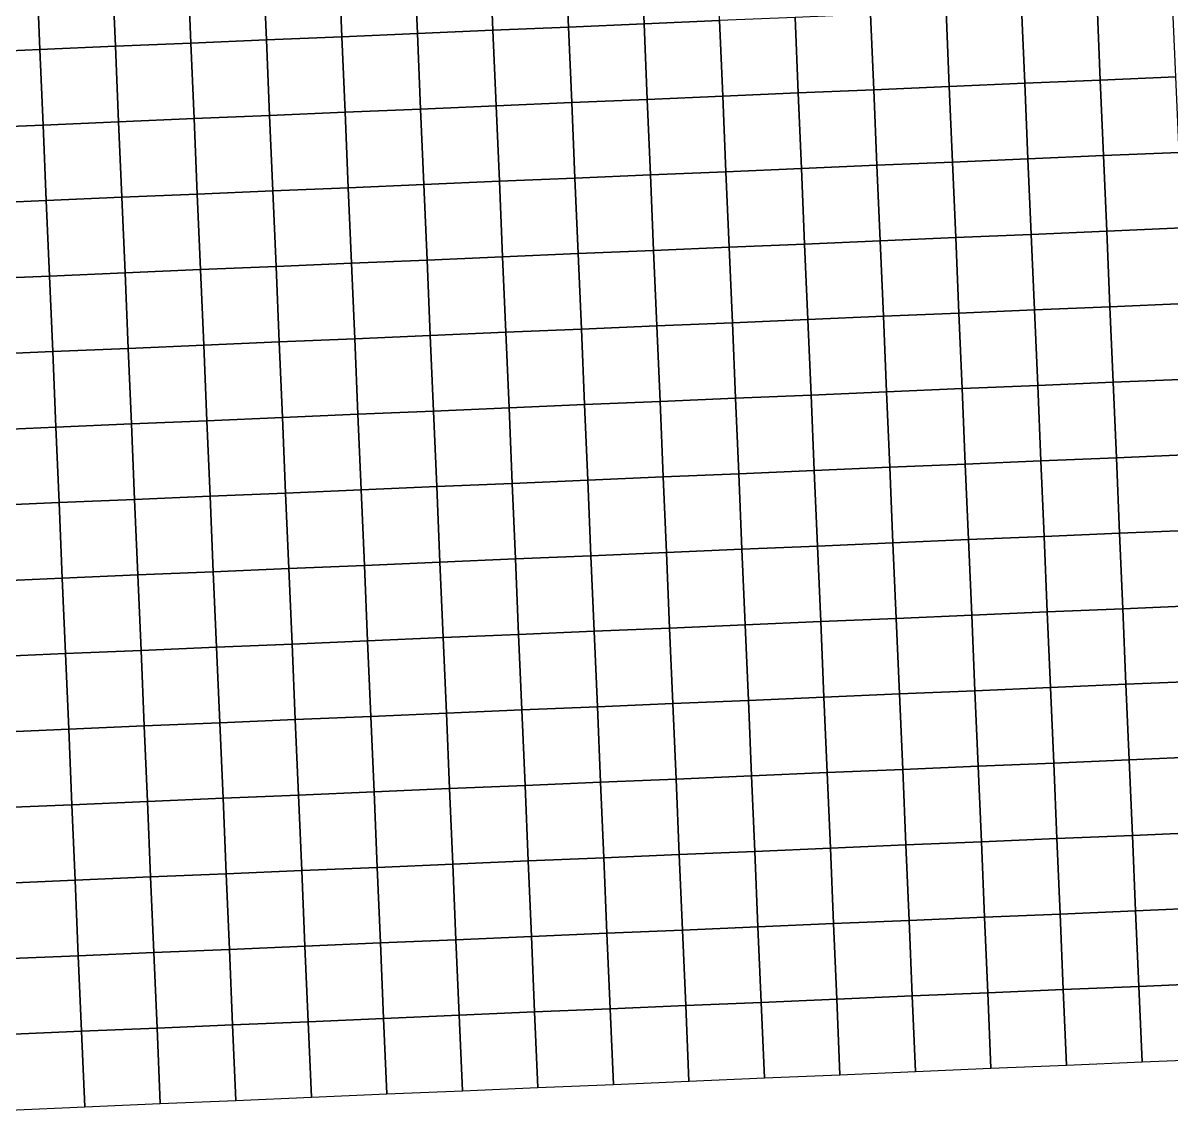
# Model space of a CAD drawing. Header units: metres. Extents: x -1.45 to 4.67, y -5.91 to -2.66.
# Drawn here: x 0.096 to 1.615, y -5.853 to -4.415 of the extents above; entities that cross this region are included whole.
import ezdxf

# ---------------------------------------------------------------- set-up
doc = ezdxf.new("R2010")
doc.units = ezdxf.units.M

msp = doc.modelspace()

# ---------------------------------------------------------------- linework, layer by layer
at = {"layer": 'B1_v2'}
for points in [[(0.9137, -4.3161, -0.6165), (0.918, -4.416, -0.6362), (1.0179, -4.4118, -0.6386), (1.0137, -4.3119, -0.6158)], [(0.5141, -4.3331, -0.6431), (0.5184, -4.433, -0.659), (0.6183, -4.4288, -0.6509), (0.614, -4.3288, -0.6341)], [(0.614, -4.3288, -0.6341), (0.6183, -4.4288, -0.6509), (0.7182, -4.4245, -0.6441), (0.7139, -4.3246, -0.6266)], [(0.7139, -4.3246, -0.6266), (0.7182, -4.4245, -0.6441), (0.8181, -4.4203, -0.6386), (0.8138, -4.3204, -0.6209)], [(0.8138, -4.3204, -0.6209), (0.8181, -4.4203, -0.6386), (0.918, -4.416, -0.6362), (0.9137, -4.3161, -0.6165)], [(0.2144, -4.3458, -0.6805), (0.2186, -4.4457, -0.6953), (0.3185, -4.4415, -0.6847), (0.3143, -4.3416, -0.6692)], [(0.3143, -4.3416, -0.6692), (0.3185, -4.4415, -0.6847), (0.4184, -4.4372, -0.6702), (0.4142, -4.3373, -0.6547)], [(0.4142, -4.3373, -0.6547), (0.4184, -4.4372, -0.6702), (0.5184, -4.433, -0.659), (0.5141, -4.3331, -0.6431)], [(0.0146, -4.3543, -0.705), (0.0188, -4.4542, -0.7167), (0.1187, -4.45, -0.7088), (0.1145, -4.3501, -0.6943)], [(0.1145, -4.3501, -0.6943), (0.1187, -4.45, -0.7088), (0.2186, -4.4457, -0.6953), (0.2144, -4.3458, -0.6805)], [(1.5175, -4.3906, -0.6958), (1.5217, -4.4905, -0.7072), (1.6216, -4.4862, -0.7118), (1.6174, -4.3863, -0.7013)], [(1.1178, -4.4075, -0.6434), (1.1221, -4.5074, -0.6674), (1.222, -4.5032, -0.6745), (1.2177, -4.4033, -0.6543)], [(1.2177, -4.4033, -0.6543), (1.222, -4.5032, -0.6745), (1.3219, -4.499, -0.6852), (1.3176, -4.399, -0.6677)], [(1.3176, -4.399, -0.6677), (1.3219, -4.499, -0.6852), (1.4218, -4.4947, -0.6982), (1.4175, -4.3948, -0.6845)], [(1.4175, -4.3948, -0.6845), (1.4218, -4.4947, -0.6982), (1.5217, -4.4905, -0.7072), (1.5175, -4.3906, -0.6958)], [(0.8181, -4.4203, -0.6386), (0.8223, -4.5202, -0.658), (0.9222, -4.5159, -0.6585), (0.918, -4.416, -0.6362)], [(0.918, -4.416, -0.6362), (0.9222, -4.5159, -0.6585), (1.0221, -4.5117, -0.6634), (1.0179, -4.4118, -0.6386)], [(1.0179, -4.4118, -0.6386), (1.0221, -4.5117, -0.6634), (1.1221, -4.5074, -0.6674), (1.1178, -4.4075, -0.6434)], [(0.4184, -4.4372, -0.6702), (0.4227, -4.5371, -0.6851), (0.5226, -4.5329, -0.6748), (0.5184, -4.433, -0.659)], [(0.5184, -4.433, -0.659), (0.5226, -4.5329, -0.6748), (0.6225, -4.5287, -0.6685), (0.6183, -4.4288, -0.6509)], [(0.6183, -4.4288, -0.6509), (0.6225, -4.5287, -0.6685), (0.7224, -4.5244, -0.6622), (0.7182, -4.4245, -0.6441)], [(0.7182, -4.4245, -0.6441), (0.7224, -4.5244, -0.6622), (0.8223, -4.5202, -0.658), (0.8181, -4.4203, -0.6386)], [(0.0188, -4.4542, -0.7167), (0.023, -4.5541, -0.7282), (0.123, -4.5499, -0.7225), (0.1187, -4.45, -0.7088)], [(0.1187, -4.45, -0.7088), (0.123, -4.5499, -0.7225), (0.2229, -4.5456, -0.7106), (0.2186, -4.4457, -0.6953)], [(0.2186, -4.4457, -0.6953), (0.2229, -4.5456, -0.7106), (0.3228, -4.5414, -0.6997), (0.3185, -4.4415, -0.6847)], [(0.3185, -4.4415, -0.6847), (0.3228, -4.5414, -0.6997), (0.4227, -4.5371, -0.6851), (0.4184, -4.4372, -0.6702)], [(1.3219, -4.499, -0.6852), (1.3261, -4.5989, -0.7006), (1.426, -4.5946, -0.7105), (1.4218, -4.4947, -0.6982)], [(1.4218, -4.4947, -0.6982), (1.426, -4.5946, -0.7105), (1.5259, -4.5904, -0.7177), (1.5217, -4.4905, -0.7072)], [(1.5217, -4.4905, -0.7072), (1.5259, -4.5904, -0.7177), (1.6258, -4.5861, -0.7212), (1.6216, -4.4862, -0.7118)], [(1.0221, -4.5117, -0.6634), (1.0264, -4.6116, -0.6861), (1.1263, -4.6074, -0.6882), (1.1221, -4.5074, -0.6674)], [(1.1221, -4.5074, -0.6674), (1.1263, -4.6074, -0.6882), (1.2262, -4.6031, -0.6926), (1.222, -4.5032, -0.6745)], [(1.222, -4.5032, -0.6745), (1.2262, -4.6031, -0.6926), (1.3261, -4.5989, -0.7006), (1.3219, -4.499, -0.6852)], [(0.6225, -4.5287, -0.6685), (0.6267, -4.6286, -0.6851), (0.7267, -4.6243, -0.6798), (0.7224, -4.5244, -0.6622)], [(0.7224, -4.5244, -0.6622), (0.7267, -4.6243, -0.6798), (0.8266, -4.6201, -0.6773), (0.8223, -4.5202, -0.658)], [(0.8223, -4.5202, -0.658), (0.8266, -4.6201, -0.6773), (0.9265, -4.6158, -0.6804), (0.9222, -4.5159, -0.6585)], [(0.9222, -4.5159, -0.6585), (0.9265, -4.6158, -0.6804), (1.0264, -4.6116, -0.6861), (1.0221, -4.5117, -0.6634)], [(0.2229, -4.5456, -0.7106), (0.2271, -4.6455, -0.7261), (0.327, -4.6413, -0.7148), (0.3228, -4.5414, -0.6997)], [(0.3228, -4.5414, -0.6997), (0.327, -4.6413, -0.7148), (0.4269, -4.6371, -0.6995), (0.4227, -4.5371, -0.6851)], [(0.4227, -4.5371, -0.6851), (0.4269, -4.6371, -0.6995), (0.5268, -4.6328, -0.6911), (0.5226, -4.5329, -0.6748)], [(0.5226, -4.5329, -0.6748), (0.5268, -4.6328, -0.6911), (0.6267, -4.6286, -0.6851), (0.6225, -4.5287, -0.6685)], [(0.023, -4.5541, -0.7282), (0.0273, -4.654, -0.7423), (0.1272, -4.6498, -0.7374), (0.123, -4.5499, -0.7225)], [(0.123, -4.5499, -0.7225), (0.1272, -4.6498, -0.7374), (0.2271, -4.6455, -0.7261), (0.2229, -4.5456, -0.7106)], [(1.5259, -4.5904, -0.7177), (1.5302, -4.6903, -0.7294), (1.6301, -4.686, -0.7329), (1.6258, -4.5861, -0.7212)], [(1.2262, -4.6031, -0.6926), (1.2305, -4.703, -0.7112), (1.3304, -4.6988, -0.7163), (1.3261, -4.5989, -0.7006)], [(1.3261, -4.5989, -0.7006), (1.3304, -4.6988, -0.7163), (1.4303, -4.6945, -0.7215), (1.426, -4.5946, -0.7105)], [(1.426, -4.5946, -0.7105), (1.4303, -4.6945, -0.7215), (1.5302, -4.6903, -0.7294), (1.5259, -4.5904, -0.7177)], [(0.8266, -4.6201, -0.6773), (0.8308, -4.72, -0.6959), (0.9307, -4.7157, -0.7014), (0.9265, -4.6158, -0.6804)], [(0.9265, -4.6158, -0.6804), (0.9307, -4.7157, -0.7014), (1.0306, -4.7115, -0.7066), (1.0264, -4.6116, -0.6861)], [(1.0264, -4.6116, -0.6861), (1.0306, -4.7115, -0.7066), (1.1305, -4.7073, -0.7097), (1.1263, -4.6074, -0.6882)], [(1.1263, -4.6074, -0.6882), (1.1305, -4.7073, -0.7097), (1.2305, -4.703, -0.7112), (1.2262, -4.6031, -0.6926)], [(0.5268, -4.6328, -0.6911), (0.5311, -4.7327, -0.706), (0.631, -4.7285, -0.6997), (0.6267, -4.6286, -0.6851)], [(0.6267, -4.6286, -0.6851), (0.631, -4.7285, -0.6997), (0.7309, -4.7242, -0.6962), (0.7267, -4.6243, -0.6798)], [(0.7267, -4.6243, -0.6798), (0.7309, -4.7242, -0.6962), (0.8308, -4.72, -0.6959), (0.8266, -4.6201, -0.6773)], [(0.1272, -4.6498, -0.7374), (0.1314, -4.7497, -0.7512), (0.2314, -4.7455, -0.7414), (0.2271, -4.6455, -0.7261)], [(0.2271, -4.6455, -0.7261), (0.2314, -4.7455, -0.7414), (0.3313, -4.7412, -0.73), (0.327, -4.6413, -0.7148)], [(0.327, -4.6413, -0.7148), (0.3313, -4.7412, -0.73), (0.4312, -4.737, -0.7141), (0.4269, -4.6371, -0.6995)], [(0.4269, -4.6371, -0.6995), (0.4312, -4.737, -0.7141), (0.5311, -4.7327, -0.706), (0.5268, -4.6328, -0.6911)], [(0.0273, -4.654, -0.7423), (0.0315, -4.7539, -0.7561), (0.1314, -4.7497, -0.7512), (0.1272, -4.6498, -0.7374)], [(1.4303, -4.6945, -0.7215), (1.4345, -4.7944, -0.7346), (1.5344, -4.7902, -0.7416), (1.5302, -4.6903, -0.7294)], [(1.5302, -4.6903, -0.7294), (1.5344, -4.7902, -0.7416), (1.6343, -4.786, -0.7497), (1.6301, -4.686, -0.7329)], [(1.0306, -4.7115, -0.7066), (1.0349, -4.8114, -0.7255), (1.1348, -4.8072, -0.729), (1.1305, -4.7073, -0.7097)], [(1.1305, -4.7073, -0.7097), (1.1348, -4.8072, -0.729), (1.2347, -4.8029, -0.7297), (1.2305, -4.703, -0.7112)], [(1.2305, -4.703, -0.7112), (1.2347, -4.8029, -0.7297), (1.3346, -4.7987, -0.7326), (1.3304, -4.6988, -0.7163)], [(1.3304, -4.6988, -0.7163), (1.3346, -4.7987, -0.7326), (1.4345, -4.7944, -0.7346), (1.4303, -4.6945, -0.7215)], [(0.7309, -4.7242, -0.6962), (0.7351, -4.8241, -0.7107), (0.8351, -4.8199, -0.7124), (0.8308, -4.72, -0.6959)], [(0.8308, -4.72, -0.6959), (0.8351, -4.8199, -0.7124), (0.935, -4.8157, -0.7208), (0.9307, -4.7157, -0.7014)], [(0.9307, -4.7157, -0.7014), (0.935, -4.8157, -0.7208), (1.0349, -4.8114, -0.7255), (1.0306, -4.7115, -0.7066)], [(0.3313, -4.7412, -0.73), (0.3355, -4.8411, -0.7453), (0.4354, -4.8369, -0.7288), (0.4312, -4.737, -0.7141)], [(0.4312, -4.737, -0.7141), (0.4354, -4.8369, -0.7288), (0.5353, -4.8326, -0.7187), (0.5311, -4.7327, -0.706)], [(0.5311, -4.7327, -0.706), (0.5353, -4.8326, -0.7187), (0.6352, -4.8284, -0.7126), (0.631, -4.7285, -0.6997)], [(0.631, -4.7285, -0.6997), (0.6352, -4.8284, -0.7126), (0.7351, -4.8241, -0.7107), (0.7309, -4.7242, -0.6962)], [(0.0315, -4.7539, -0.7561), (0.0358, -4.8539, -0.7712), (0.1357, -4.8496, -0.7661), (0.1314, -4.7497, -0.7512)], [(0.1314, -4.7497, -0.7512), (0.1357, -4.8496, -0.7661), (0.2356, -4.8454, -0.7575), (0.2314, -4.7455, -0.7414)], [(0.2314, -4.7455, -0.7414), (0.2356, -4.8454, -0.7575), (0.3355, -4.8411, -0.7453), (0.3313, -4.7412, -0.73)], [(1.2347, -4.8029, -0.7297), (1.2389, -4.9028, -0.7507), (1.3389, -4.8986, -0.7505), (1.3346, -4.7987, -0.7326)], [(1.3346, -4.7987, -0.7326), (1.3389, -4.8986, -0.7505), (1.4388, -4.8943, -0.7537), (1.4345, -4.7944, -0.7346)], [(1.4345, -4.7944, -0.7346), (1.4388, -4.8943, -0.7537), (1.5387, -4.8901, -0.7602), (1.5344, -4.7902, -0.7416)], [(1.5344, -4.7902, -0.7416), (1.5387, -4.8901, -0.7602), (1.6386, -4.8859, -0.7636), (1.6343, -4.786, -0.7497)], [(0.935, -4.8157, -0.7208), (0.9392, -4.9156, -0.7382), (1.0391, -4.9113, -0.7427), (1.0349, -4.8114, -0.7255)], [(1.0349, -4.8114, -0.7255), (1.0391, -4.9113, -0.7427), (1.139, -4.9071, -0.7465), (1.1348, -4.8072, -0.729)], [(1.1348, -4.8072, -0.729), (1.139, -4.9071, -0.7465), (1.2389, -4.9028, -0.7507), (1.2347, -4.8029, -0.7297)], [(0.5353, -4.8326, -0.7187), (0.5396, -4.9325, -0.733), (0.6395, -4.9283, -0.7271), (0.6352, -4.8284, -0.7126)], [(0.6352, -4.8284, -0.7126), (0.6395, -4.9283, -0.7271), (0.7394, -4.9241, -0.7248), (0.7351, -4.8241, -0.7107)], [(0.7351, -4.8241, -0.7107), (0.7394, -4.9241, -0.7248), (0.8393, -4.9198, -0.7284), (0.8351, -4.8199, -0.7124)], [(0.8351, -4.8199, -0.7124), (0.8393, -4.9198, -0.7284), (0.9392, -4.9156, -0.7382), (0.935, -4.8157, -0.7208)], [(0.2356, -4.8454, -0.7575), (0.2398, -4.9453, -0.7747), (0.3398, -4.941, -0.7635), (0.3355, -4.8411, -0.7453)], [(0.3355, -4.8411, -0.7453), (0.3398, -4.941, -0.7635), (0.4397, -4.9368, -0.7433), (0.4354, -4.8369, -0.7288)], [(0.4354, -4.8369, -0.7288), (0.4397, -4.9368, -0.7433), (0.5396, -4.9325, -0.733), (0.5353, -4.8326, -0.7187)], [(0.0358, -4.8539, -0.7712), (0.04, -4.9538, -0.788), (0.1399, -4.9495, -0.7829), (0.1357, -4.8496, -0.7661)], [(0.1357, -4.8496, -0.7661), (0.1399, -4.9495, -0.7829), (0.2398, -4.9453, -0.7747), (0.2356, -4.8454, -0.7575)], [(1.4388, -4.8943, -0.7537), (1.443, -4.9943, -0.7748), (1.5429, -4.99, -0.7774), (1.5387, -4.8901, -0.7602)], [(1.5387, -4.8901, -0.7602), (1.5429, -4.99, -0.7774), (1.6428, -4.9858, -0.7792), (1.6386, -4.8859, -0.7636)], [(1.139, -4.9071, -0.7465), (1.1433, -5.007, -0.7647), (1.2432, -5.0027, -0.7698), (1.2389, -4.9028, -0.7507)], [(1.2389, -4.9028, -0.7507), (1.2432, -5.0027, -0.7698), (1.3431, -4.9985, -0.7724), (1.3389, -4.8986, -0.7505)], [(1.3389, -4.8986, -0.7505), (1.3431, -4.9985, -0.7724), (1.443, -4.9943, -0.7748), (1.4388, -4.8943, -0.7537)], [(0.7394, -4.9241, -0.7248), (0.7436, -5.024, -0.7391), (0.8435, -5.0197, -0.7441), (0.8393, -4.9198, -0.7284)], [(0.8393, -4.9198, -0.7284), (0.8435, -5.0197, -0.7441), (0.9435, -5.0155, -0.7551), (0.9392, -4.9156, -0.7382)], [(0.9392, -4.9156, -0.7382), (0.9435, -5.0155, -0.7551), (1.0434, -5.0112, -0.7605), (1.0391, -4.9113, -0.7427)], [(1.0391, -4.9113, -0.7427), (1.0434, -5.0112, -0.7605), (1.1433, -5.007, -0.7647), (1.139, -4.9071, -0.7465)], [(0.4397, -4.9368, -0.7433), (0.4439, -5.0367, -0.7577), (0.5438, -5.0325, -0.7469), (0.5396, -4.9325, -0.733)], [(0.5396, -4.9325, -0.733), (0.5438, -5.0325, -0.7469), (0.6437, -5.0282, -0.7411), (0.6395, -4.9283, -0.7271)], [(0.6395, -4.9283, -0.7271), (0.6437, -5.0282, -0.7411), (0.7436, -5.024, -0.7391), (0.7394, -4.9241, -0.7248)], [(0.04, -4.9538, -0.788), (0.0443, -5.0537, -0.8048), (0.1442, -5.0494, -0.7997), (0.1399, -4.9495, -0.7829)], [(0.1399, -4.9495, -0.7829), (0.1442, -5.0494, -0.7997), (0.2441, -5.0452, -0.7917), (0.2398, -4.9453, -0.7747)], [(0.2398, -4.9453, -0.7747), (0.2441, -5.0452, -0.7917), (0.344, -5.0409, -0.7794), (0.3398, -4.941, -0.7635)], [(0.3398, -4.941, -0.7635), (0.344, -5.0409, -0.7794), (0.4439, -5.0367, -0.7577), (0.4397, -4.9368, -0.7433)], [(1.3431, -4.9985, -0.7724), (1.3473, -5.0984, -0.7945), (1.4472, -5.0942, -0.7941), (1.443, -4.9943, -0.7748)], [(1.443, -4.9943, -0.7748), (1.4472, -5.0942, -0.7941), (1.5472, -5.0899, -0.7963), (1.5429, -4.99, -0.7774)], [(1.5429, -4.99, -0.7774), (1.5472, -5.0899, -0.7963), (1.6471, -5.0857, -0.7982), (1.6428, -4.9858, -0.7792)], [(0.9435, -5.0155, -0.7551), (0.9477, -5.1154, -0.7718), (1.0476, -5.1111, -0.7786), (1.0434, -5.0112, -0.7605)], [(1.0434, -5.0112, -0.7605), (1.0476, -5.1111, -0.7786), (1.1475, -5.1069, -0.785), (1.1433, -5.007, -0.7647)], [(1.1433, -5.007, -0.7647), (1.1475, -5.1069, -0.785), (1.2474, -5.1027, -0.7891), (1.2432, -5.0027, -0.7698)], [(1.2432, -5.0027, -0.7698), (1.2474, -5.1027, -0.7891), (1.3473, -5.0984, -0.7945), (1.3431, -4.9985, -0.7724)], [(0.6437, -5.0282, -0.7411), (0.648, -5.1281, -0.7547), (0.7479, -5.1239, -0.7541), (0.7436, -5.024, -0.7391)], [(0.7436, -5.024, -0.7391), (0.7479, -5.1239, -0.7541), (0.8478, -5.1196, -0.7598), (0.8435, -5.0197, -0.7441)], [(0.8435, -5.0197, -0.7441), (0.8478, -5.1196, -0.7598), (0.9477, -5.1154, -0.7718), (0.9435, -5.0155, -0.7551)], [(0.2441, -5.0452, -0.7917), (0.2483, -5.1451, -0.8068), (0.3482, -5.1409, -0.7933), (0.344, -5.0409, -0.7794)], [(0.344, -5.0409, -0.7794), (0.3482, -5.1409, -0.7933), (0.4481, -5.1366, -0.7711), (0.4439, -5.0367, -0.7577)], [(0.4439, -5.0367, -0.7577), (0.4481, -5.1366, -0.7711), (0.5481, -5.1324, -0.7591), (0.5438, -5.0325, -0.7469)], [(0.5438, -5.0325, -0.7469), (0.5481, -5.1324, -0.7591), (0.648, -5.1281, -0.7547), (0.6437, -5.0282, -0.7411)], [(0.0443, -5.0537, -0.8048), (0.0485, -5.1536, -0.8186), (0.1484, -5.1493, -0.8153), (0.1442, -5.0494, -0.7997)], [(0.1442, -5.0494, -0.7997), (0.1484, -5.1493, -0.8153), (0.2483, -5.1451, -0.8068), (0.2441, -5.0452, -0.7917)], [(1.5472, -5.0899, -0.7963), (1.5514, -5.1898, -0.8219), (1.6513, -5.1856, -0.8221), (1.6471, -5.0857, -0.7982)], [(1.1475, -5.1069, -0.785), (1.1518, -5.2068, -0.8048), (1.2517, -5.2026, -0.8093), (1.2474, -5.1027, -0.7891)], [(1.2474, -5.1027, -0.7891), (1.2517, -5.2026, -0.8093), (1.3516, -5.1983, -0.8148), (1.3473, -5.0984, -0.7945)], [(1.3473, -5.0984, -0.7945), (1.3516, -5.1983, -0.8148), (1.4515, -5.1941, -0.8188), (1.4472, -5.0942, -0.7941)], [(1.4472, -5.0942, -0.7941), (1.4515, -5.1941, -0.8188), (1.5514, -5.1898, -0.8219), (1.5472, -5.0899, -0.7963)], [(0.8478, -5.1196, -0.7598), (0.852, -5.2195, -0.7751), (0.9519, -5.2153, -0.7881), (0.9477, -5.1154, -0.7718)], [(0.9477, -5.1154, -0.7718), (0.9519, -5.2153, -0.7881), (1.0519, -5.2111, -0.7955), (1.0476, -5.1111, -0.7786)], [(1.0476, -5.1111, -0.7786), (1.0519, -5.2111, -0.7955), (1.1518, -5.2068, -0.8048), (1.1475, -5.1069, -0.785)], [(0.4481, -5.1366, -0.7711), (0.4524, -5.2365, -0.784), (0.5523, -5.2323, -0.7724), (0.5481, -5.1324, -0.7591)], [(0.5481, -5.1324, -0.7591), (0.5523, -5.2323, -0.7724), (0.6522, -5.228, -0.7685), (0.648, -5.1281, -0.7547)], [(0.648, -5.1281, -0.7547), (0.6522, -5.228, -0.7685), (0.7521, -5.2238, -0.7685), (0.7479, -5.1239, -0.7541)], [(0.7479, -5.1239, -0.7541), (0.7521, -5.2238, -0.7685), (0.852, -5.2195, -0.7751), (0.8478, -5.1196, -0.7598)], [(0.1484, -5.1493, -0.8153), (0.1527, -5.2492, -0.8291), (0.2526, -5.245, -0.819), (0.2483, -5.1451, -0.8068)], [(0.2483, -5.1451, -0.8068), (0.2526, -5.245, -0.819), (0.3525, -5.2408, -0.8039), (0.3482, -5.1409, -0.7933)], [(0.3482, -5.1409, -0.7933), (0.3525, -5.2408, -0.8039), (0.4524, -5.2365, -0.784), (0.4481, -5.1366, -0.7711)], [(0.0485, -5.1536, -0.8186), (0.0528, -5.2535, -0.8321), (0.1527, -5.2492, -0.8291), (0.1484, -5.1493, -0.8153)], [(1.3516, -5.1983, -0.8148), (1.3558, -5.2982, -0.8359), (1.4557, -5.294, -0.8325), (1.4515, -5.1941, -0.8188)], [(1.4515, -5.1941, -0.8188), (1.4557, -5.294, -0.8325), (1.5556, -5.2897, -0.8318), (1.5514, -5.1898, -0.8219)], [(1.5514, -5.1898, -0.8219), (1.5556, -5.2897, -0.8318), (1.6556, -5.2855, -0.8356), (1.6513, -5.1856, -0.8221)], [(1.0519, -5.2111, -0.7955), (1.0561, -5.311, -0.8125), (1.156, -5.3067, -0.8216), (1.1518, -5.2068, -0.8048)], [(1.1518, -5.2068, -0.8048), (1.156, -5.3067, -0.8216), (1.2559, -5.3025, -0.8291), (1.2517, -5.2026, -0.8093)], [(1.2517, -5.2026, -0.8093), (1.2559, -5.3025, -0.8291), (1.3558, -5.2982, -0.8359), (1.3516, -5.1983, -0.8148)], [(0.6522, -5.228, -0.7685), (0.6565, -5.3279, -0.7827), (0.7564, -5.3237, -0.7838), (0.7521, -5.2238, -0.7685)], [(0.7521, -5.2238, -0.7685), (0.7564, -5.3237, -0.7838), (0.8563, -5.3195, -0.7922), (0.852, -5.2195, -0.7751)], [(0.852, -5.2195, -0.7751), (0.8563, -5.3195, -0.7922), (0.9562, -5.3152, -0.8045), (0.9519, -5.2153, -0.7881)], [(0.9519, -5.2153, -0.7881), (0.9562, -5.3152, -0.8045), (1.0561, -5.311, -0.8125), (1.0519, -5.2111, -0.7955)], [(0.3525, -5.2408, -0.8039), (0.3567, -5.3407, -0.8161), (0.4566, -5.3364, -0.7973), (0.4524, -5.2365, -0.784)], [(0.4524, -5.2365, -0.784), (0.4566, -5.3364, -0.7973), (0.5565, -5.3322, -0.7864), (0.5523, -5.2323, -0.7724)], [(0.5523, -5.2323, -0.7724), (0.5565, -5.3322, -0.7864), (0.6565, -5.3279, -0.7827), (0.6522, -5.228, -0.7685)], [(0.0528, -5.2535, -0.8321), (0.057, -5.3534, -0.8472), (0.1569, -5.3492, -0.8412), (0.1527, -5.2492, -0.8291)], [(0.1527, -5.2492, -0.8291), (0.1569, -5.3492, -0.8412), (0.2568, -5.3449, -0.8284), (0.2526, -5.245, -0.819)], [(0.2526, -5.245, -0.819), (0.2568, -5.3449, -0.8284), (0.3567, -5.3407, -0.8161), (0.3525, -5.2408, -0.8039)], [(1.5556, -5.2897, -0.8318), (1.5599, -5.3897, -0.8402), (1.6598, -5.3854, -0.8434), (1.6556, -5.2855, -0.8356)], [(1.2559, -5.3025, -0.8291), (1.2602, -5.4024, -0.8432), (1.3601, -5.3981, -0.8484), (1.3558, -5.2982, -0.8359)], [(1.3558, -5.2982, -0.8359), (1.3601, -5.3981, -0.8484), (1.46, -5.3939, -0.8422), (1.4557, -5.294, -0.8325)], [(1.4557, -5.294, -0.8325), (1.46, -5.3939, -0.8422), (1.5599, -5.3897, -0.8402), (1.5556, -5.2897, -0.8318)], [(0.8563, -5.3195, -0.7922), (0.8605, -5.4194, -0.808), (0.9604, -5.4151, -0.822), (0.9562, -5.3152, -0.8045)], [(0.9562, -5.3152, -0.8045), (0.9604, -5.4151, -0.822), (1.0603, -5.4109, -0.8295), (1.0561, -5.311, -0.8125)], [(1.0561, -5.311, -0.8125), (1.0603, -5.4109, -0.8295), (1.1603, -5.4066, -0.8378), (1.156, -5.3067, -0.8216)], [(1.156, -5.3067, -0.8216), (1.1603, -5.4066, -0.8378), (1.2602, -5.4024, -0.8432), (1.2559, -5.3025, -0.8291)], [(0.5565, -5.3322, -0.7864), (0.5608, -5.4321, -0.7994), (0.6607, -5.4278, -0.7948), (0.6565, -5.3279, -0.7827)], [(0.6565, -5.3279, -0.7827), (0.6607, -5.4278, -0.7948), (0.7606, -5.4236, -0.7981), (0.7564, -5.3237, -0.7838)], [(0.7564, -5.3237, -0.7838), (0.7606, -5.4236, -0.7981), (0.8605, -5.4194, -0.808), (0.8563, -5.3195, -0.7922)], [(0.1569, -5.3492, -0.8412), (0.1612, -5.4491, -0.851), (0.2611, -5.4448, -0.8382), (0.2568, -5.3449, -0.8284)], [(0.2568, -5.3449, -0.8284), (0.2611, -5.4448, -0.8382), (0.361, -5.4406, -0.8264), (0.3567, -5.3407, -0.8161)], [(0.3567, -5.3407, -0.8161), (0.361, -5.4406, -0.8264), (0.4609, -5.4363, -0.8095), (0.4566, -5.3364, -0.7973)], [(0.4566, -5.3364, -0.7973), (0.4609, -5.4363, -0.8095), (0.5608, -5.4321, -0.7994), (0.5565, -5.3322, -0.7864)], [(0.057, -5.3534, -0.8472), (0.0612, -5.4533, -0.8577), (0.1612, -5.4491, -0.851), (0.1569, -5.3492, -0.8412)], [(1.46, -5.3939, -0.8422), (1.4642, -5.4938, -0.8489), (1.5641, -5.4896, -0.8438), (1.5599, -5.3897, -0.8402)], [(1.5599, -5.3897, -0.8402), (1.5641, -5.4896, -0.8438), (1.664, -5.4853, -0.841), (1.6598, -5.3854, -0.8434)], [(1.0603, -5.4109, -0.8295), (1.0646, -5.5108, -0.8437), (1.1645, -5.5065, -0.8514), (1.1603, -5.4066, -0.8378)], [(1.1603, -5.4066, -0.8378), (1.1645, -5.5065, -0.8514), (1.2644, -5.5023, -0.8537), (1.2602, -5.4024, -0.8432)], [(1.2602, -5.4024, -0.8432), (1.2644, -5.5023, -0.8537), (1.3643, -5.4981, -0.8532), (1.3601, -5.3981, -0.8484)], [(1.3601, -5.3981, -0.8484), (1.3643, -5.4981, -0.8532), (1.4642, -5.4938, -0.8489), (1.46, -5.3939, -0.8422)], [(0.7606, -5.4236, -0.7981), (0.7649, -5.5235, -0.8118), (0.8648, -5.5193, -0.8226), (0.8605, -5.4194, -0.808)], [(0.8605, -5.4194, -0.808), (0.8648, -5.5193, -0.8226), (0.9647, -5.515, -0.8366), (0.9604, -5.4151, -0.822)], [(0.9604, -5.4151, -0.822), (0.9647, -5.515, -0.8366), (1.0646, -5.5108, -0.8437), (1.0603, -5.4109, -0.8295)], [(0.361, -5.4406, -0.8264), (0.3652, -5.5405, -0.8351), (0.4651, -5.5362, -0.8213), (0.4609, -5.4363, -0.8095)], [(0.4609, -5.4363, -0.8095), (0.4651, -5.5362, -0.8213), (0.565, -5.532, -0.8115), (0.5608, -5.4321, -0.7994)], [(0.5608, -5.4321, -0.7994), (0.565, -5.532, -0.8115), (0.6649, -5.5278, -0.8083), (0.6607, -5.4278, -0.7948)], [(0.6607, -5.4278, -0.7948), (0.6649, -5.5278, -0.8083), (0.7649, -5.5235, -0.8118), (0.7606, -5.4236, -0.7981)], [(0.0612, -5.4533, -0.8577), (0.0655, -5.5532, -0.8665), (0.1654, -5.549, -0.8592), (0.1612, -5.4491, -0.851)], [(0.1612, -5.4491, -0.851), (0.1654, -5.549, -0.8592), (0.2653, -5.5447, -0.8466), (0.2611, -5.4448, -0.8382)], [(0.2611, -5.4448, -0.8382), (0.2653, -5.5447, -0.8466), (0.3652, -5.5405, -0.8351), (0.361, -5.4406, -0.8264)], [(1.2644, -5.5023, -0.8537), (1.2686, -5.6022, -0.8648), (1.3686, -5.598, -0.8607), (1.3643, -5.4981, -0.8532)], [(1.3643, -5.4981, -0.8532), (1.3686, -5.598, -0.8607), (1.4685, -5.5937, -0.8545), (1.4642, -5.4938, -0.8489)], [(1.4642, -5.4938, -0.8489), (1.4685, -5.5937, -0.8545), (1.5684, -5.5895, -0.8476), (1.5641, -5.4896, -0.8438)], [(1.5641, -5.4896, -0.8438), (1.5684, -5.5895, -0.8476), (1.6683, -5.5852, -0.8447), (1.664, -5.4853, -0.841)], [(0.9647, -5.515, -0.8366), (0.9689, -5.6149, -0.8489), (1.0688, -5.6107, -0.8586), (1.0646, -5.5108, -0.8437)], [(1.0646, -5.5108, -0.8437), (1.0688, -5.6107, -0.8586), (1.1687, -5.6064, -0.8623), (1.1645, -5.5065, -0.8514)], [(1.1645, -5.5065, -0.8514), (1.1687, -5.6064, -0.8623), (1.2686, -5.6022, -0.8648), (1.2644, -5.5023, -0.8537)], [(0.565, -5.532, -0.8115), (0.5693, -5.6319, -0.8239), (0.6692, -5.6277, -0.8219), (0.6649, -5.5278, -0.8083)], [(0.6649, -5.5278, -0.8083), (0.6692, -5.6277, -0.8219), (0.7691, -5.6234, -0.8251), (0.7649, -5.5235, -0.8118)], [(0.7649, -5.5235, -0.8118), (0.7691, -5.6234, -0.8251), (0.869, -5.6192, -0.8347), (0.8648, -5.5193, -0.8226)], [(0.8648, -5.5193, -0.8226), (0.869, -5.6192, -0.8347), (0.9689, -5.6149, -0.8489), (0.9647, -5.515, -0.8366)], [(0.2653, -5.5447, -0.8466), (0.2695, -5.6446, -0.8566), (0.3695, -5.6404, -0.8438), (0.3652, -5.5405, -0.8351)], [(0.3652, -5.5405, -0.8351), (0.3695, -5.6404, -0.8438), (0.4694, -5.6362, -0.8324), (0.4651, -5.5362, -0.8213)], [(0.4651, -5.5362, -0.8213), (0.4694, -5.6362, -0.8324), (0.5693, -5.6319, -0.8239), (0.565, -5.532, -0.8115)], [(0.0655, -5.5532, -0.8665), (0.0697, -5.6531, -0.8749), (0.1696, -5.6489, -0.8682), (0.1654, -5.549, -0.8592)], [(0.1654, -5.549, -0.8592), (0.1696, -5.6489, -0.8682), (0.2695, -5.6446, -0.8566), (0.2653, -5.5447, -0.8466)], [(1.4685, -5.5937, -0.8545), (1.4727, -5.6936, -0.8589), (1.5726, -5.6894, -0.8527), (1.5684, -5.5895, -0.8476)], [(1.5684, -5.5895, -0.8476), (1.5726, -5.6894, -0.8527), (1.6725, -5.6851, -0.8496), (1.6683, -5.5852, -0.8447)], [(1.1687, -5.6064, -0.8623), (1.173, -5.7064, -0.873), (1.2729, -5.7021, -0.8728), (1.2686, -5.6022, -0.8648)], [(1.2686, -5.6022, -0.8648), (1.2729, -5.7021, -0.8728), (1.3728, -5.6979, -0.8701), (1.3686, -5.598, -0.8607)], [(1.3686, -5.598, -0.8607), (1.3728, -5.6979, -0.8701), (1.4727, -5.6936, -0.8589), (1.4685, -5.5937, -0.8545)], [(0.7691, -5.6234, -0.8251), (0.7733, -5.7233, -0.8367), (0.8733, -5.7191, -0.8491), (0.869, -5.6192, -0.8347)], [(0.869, -5.6192, -0.8347), (0.8733, -5.7191, -0.8491), (0.9732, -5.7148, -0.8618), (0.9689, -5.6149, -0.8489)], [(0.9689, -5.6149, -0.8489), (0.9732, -5.7148, -0.8618), (1.0731, -5.7106, -0.87), (1.0688, -5.6107, -0.8586)], [(1.0688, -5.6107, -0.8586), (1.0731, -5.7106, -0.87), (1.173, -5.7064, -0.873), (1.1687, -5.6064, -0.8623)], [(0.4694, -5.6362, -0.8324), (0.4736, -5.7361, -0.8414), (0.5735, -5.7318, -0.8339), (0.5693, -5.6319, -0.8239)], [(0.5693, -5.6319, -0.8239), (0.5735, -5.7318, -0.8339), (0.6734, -5.7276, -0.8325), (0.6692, -5.6277, -0.8219)], [(0.6692, -5.6277, -0.8219), (0.6734, -5.7276, -0.8325), (0.7733, -5.7233, -0.8367), (0.7691, -5.6234, -0.8251)], [(0.0697, -5.6531, -0.8749), (0.074, -5.753, -0.8819), (0.1739, -5.7488, -0.8753), (0.1696, -5.6489, -0.8682)], [(0.1696, -5.6489, -0.8682), (0.1739, -5.7488, -0.8753), (0.2738, -5.7446, -0.8639), (0.2695, -5.6446, -0.8566)], [(0.2695, -5.6446, -0.8566), (0.2738, -5.7446, -0.8639), (0.3737, -5.7403, -0.8516), (0.3695, -5.6404, -0.8438)], [(0.3695, -5.6404, -0.8438), (0.3737, -5.7403, -0.8516), (0.4736, -5.7361, -0.8414), (0.4694, -5.6362, -0.8324)], [(1.3728, -5.6979, -0.8701), (1.377, -5.7978, -0.8753), (1.477, -5.7935, -0.8626), (1.4727, -5.6936, -0.8589)], [(1.4727, -5.6936, -0.8589), (1.477, -5.7935, -0.8626), (1.5769, -5.7893, -0.8579), (1.5726, -5.6894, -0.8527)], [(1.5726, -5.6894, -0.8527), (1.5769, -5.7893, -0.8579), (1.6768, -5.7851, -0.8559), (1.6725, -5.6851, -0.8496)], [(0.9732, -5.7148, -0.8618), (0.9774, -5.8148, -0.8712), (1.0773, -5.8105, -0.8803), (1.0731, -5.7106, -0.87)], [(1.0731, -5.7106, -0.87), (1.0773, -5.8105, -0.8803), (1.1772, -5.8063, -0.8833), (1.173, -5.7064, -0.873)], [(1.173, -5.7064, -0.873), (1.1772, -5.8063, -0.8833), (1.2771, -5.802, -0.8813), (1.2729, -5.7021, -0.8728)], [(1.2729, -5.7021, -0.8728), (1.2771, -5.802, -0.8813), (1.377, -5.7978, -0.8753), (1.3728, -5.6979, -0.8701)], [(0.6734, -5.7276, -0.8325), (0.6777, -5.8275, -0.8402), (0.7776, -5.8232, -0.8451), (0.7733, -5.7233, -0.8367)], [(0.7733, -5.7233, -0.8367), (0.7776, -5.8232, -0.8451), (0.8775, -5.819, -0.8571), (0.8733, -5.7191, -0.8491)], [(0.8733, -5.7191, -0.8491), (0.8775, -5.819, -0.8571), (0.9774, -5.8148, -0.8712), (0.9732, -5.7148, -0.8618)], [(0.2738, -5.7446, -0.8639), (0.278, -5.8445, -0.8684), (0.3779, -5.8402, -0.8571), (0.3737, -5.7403, -0.8516)], [(0.3737, -5.7403, -0.8516), (0.3779, -5.8402, -0.8571), (0.4779, -5.836, -0.8482), (0.4736, -5.7361, -0.8414)], [(0.4736, -5.7361, -0.8414), (0.4779, -5.836, -0.8482), (0.5778, -5.8317, -0.8414), (0.5735, -5.7318, -0.8339)], [(0.5735, -5.7318, -0.8339), (0.5778, -5.8317, -0.8414), (0.6777, -5.8275, -0.8402), (0.6734, -5.7276, -0.8325)], [(0.074, -5.753, -0.8819), (0.0782, -5.853, -0.8862), (0.1781, -5.8487, -0.8774), (0.1739, -5.7488, -0.8753)], [(0.1739, -5.7488, -0.8753), (0.1781, -5.8487, -0.8774), (0.278, -5.8445, -0.8684), (0.2738, -5.7446, -0.8639)]]:
    msp.add_3dface(points, dxfattribs=at)

doc.saveas('drawing.dxf')
